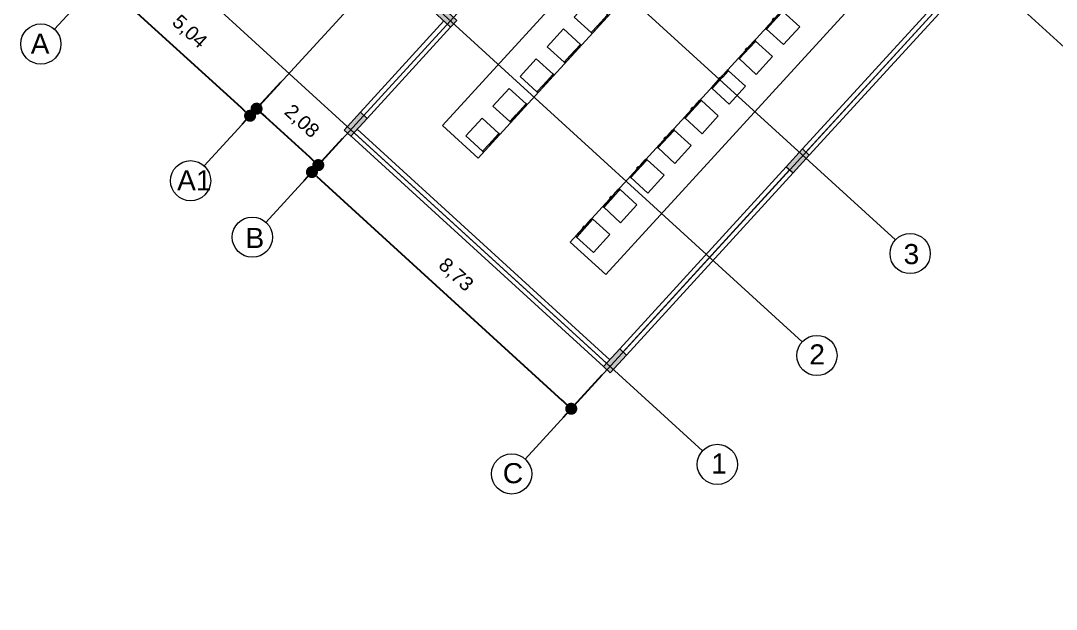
# Model space of a CAD drawing. Header units: metres. Extents: x 750 to 3116, y -341 to 1465.
# Drawn here: x 1546.68 to 1572.42, y 894.33 to 908.98 of the extents above; entities that cross this region are included whole.
import ezdxf

# ---------------------------------------------------------------- set-up
doc = ezdxf.new("R2010")
doc.units = ezdxf.units.M
for name, color, linetype, lineweight in [('Centre Line', 7, 'Continuous', 13), ('Column', 50, 'Continuous', 20), ('Furniture', 44, 'Continuous', 5), ('Glass', 254, 'Continuous', 0), ('Hatch', 251, 'Continuous', 5), ('Levels', 252, 'Continuous', 5), ('S-DIM', 30, 'Continuous', 13), ('Wall ext', 20, 'Continuous', 18)]:
    doc.layers.add(name, color=color, linetype=linetype, lineweight=lineweight)
doc.layers.add('Text', color=7, linetype='Continuous')
doc.styles.get("Standard").update_dxf_attribs({"font": 'arial.ttf'})
doc.dimstyles.new('ISO-25', dxfattribs={"dimtxt": 2, "dimasz": 2, "dimexe": 1.25, "dimexo": 0.625, "dimgap": 1.5, "dimtad": 1, "dimtxsty": 'Standard', "dimblk": 'DOT', "dimcen": 1.5, "dimadec": 0, "dimazin": 0, "dimtfac": 1, "dimtmove": 0, "dimatfit": 3, "dimfxl": 0, "dimarcsym": 0})

# ---------------------------------------------------------------- blocks, each defined once
blk = doc.blocks.new('washing machine plan')
at = {"layer": 'Furniture'}
for p, q in [((29842118, 12199580), (29842718, 12199580)), ((29842118, 12199580), (29842118, 12199011)), ((29842718, 12199580), (29842718, 12199011)), ((29842118, 12199011), (29842121, 12199011)), ((29842118, 12199010), (29842118, 12199011)), ((29842121, 12199010), (29842118, 12199010)), ((29842118, 12198980), (29842118, 12199010)), ((29842118, 12198980), (29842151, 12198980)), ((29842121, 12199010), (29842121, 12199011)), ((29842121, 12199011), (29842128, 12199011)), ((29842128, 12199010), (29842121, 12199010)), ((29842128, 12199010), (29842128, 12199011)), ((29842128, 12199011), (29842333, 12199011)), ((29842128, 12199010), (29842333, 12199010)), ((29842151, 12198980), (29842151, 12198979)), ((29842311, 12198979), (29842151, 12198979)), ((29842311, 12198980), (29842311, 12198979)), ((29842311, 12198980), (29842343, 12198980)), ((29842333, 12199011), (29842333, 12199010)), ((29842333, 12199011), (29842343, 12199011)), ((29842343, 12199010), (29842333, 12199010)), ((29842343, 12199011), (29842343, 12199010)), ((29842343, 12199011), (29842348, 12199011)), ((29842343, 12199010), (29842343, 12198980)), ((29842343, 12198980), (29842348, 12198980)), ((29842348, 12199011), (29842348, 12199010)), ((29842348, 12199011), (29842708, 12199011)), ((29842348, 12199010), (29842708, 12199010)), ((29842348, 12199010), (29842348, 12198980)), ((29842348, 12198980), (29842387, 12198980)), ((29842387, 12198960), (29842387, 12198980)), ((29842449, 12198980), (29842387, 12198980)), ((29842387, 12198960), (29842449, 12198960)), ((29842449, 12198960), (29842449, 12198980)), ((29842718, 12198980), (29842449, 12198980)), ((29842708, 12199011), (29842716, 12199011)), ((29842708, 12199010), (29842708, 12199011)), ((29842716, 12199010), (29842708, 12199010)), ((29842716, 12199010), (29842716, 12199011)), ((29842716, 12199011), (29842718, 12199011)), ((29842718, 12199010), (29842716, 12199010)), ((29842718, 12198980), (29842718, 12199010))]:
    blk.add_line(p, q, dxfattribs=at)
blk = doc.blocks.new('dryer plan')
at = {"layer": 'Furniture'}
for p, q in [((29843637, 12199580), (29844237, 12199580)), ((29843637, 12199580), (29843637, 12199011)), ((29844237, 12199580), (29844237, 12199011)), ((29843637, 12199011), (29843640, 12199011)), ((29843637, 12199010), (29843637, 12199011)), ((29843640, 12199010), (29843637, 12199010)), ((29843637, 12198980), (29843637, 12199010)), ((29843637, 12198980), (29843670, 12198980)), ((29843640, 12199011), (29843647, 12199011)), ((29843640, 12199010), (29843640, 12199011)), ((29843647, 12199010), (29843640, 12199010)), ((29843647, 12199010), (29843647, 12199011)), ((29843647, 12199011), (29843852, 12199011)), ((29843647, 12199010), (29843852, 12199010)), ((29843670, 12198980), (29843670, 12198979)), ((29843670, 12198979), (29843830, 12198979)), ((29843830, 12198980), (29843830, 12198979)), ((29843830, 12198980), (29843862, 12198980)), ((29843852, 12199011), (29843852, 12199010)), ((29843852, 12199011), (29843862, 12199011)), ((29843862, 12199010), (29843852, 12199010)), ((29843862, 12199011), (29843862, 12199010)), ((29843862, 12199011), (29843867, 12199011)), ((29843862, 12199010), (29843862, 12198980)), ((29843862, 12198980), (29843867, 12198980)), ((29843867, 12199011), (29843867, 12199010)), ((29843867, 12199011), (29844227, 12199011)), ((29843867, 12199010), (29844227, 12199010)), ((29843867, 12199010), (29843867, 12198980)), ((29844237, 12198980), (29843867, 12198980)), ((29844227, 12199011), (29844227, 12199010)), ((29844227, 12199011), (29844235, 12199011)), ((29844227, 12199010), (29844235, 12199010)), ((29844235, 12199010), (29844235, 12199011)), ((29844235, 12199011), (29844237, 12199011)), ((29844237, 12199010), (29844235, 12199010)), ((29844237, 12198980), (29844237, 12199010))]:
    blk.add_line(p, q, dxfattribs=at)
blk = doc.blocks.new('_Dot')
at = {"color": 0, "linetype": 'ByBlock', "lineweight": -2}
blk.add_line((-0.5, 0), (-1, 0), dxfattribs=at)
at = {"color": 0, "linetype": 'ByBlock', "const_width": 0.5}
blk.add_lwpolyline([(-0.25, 0, 1), (0.25, 0, 1)], format="xyb", close=True, dxfattribs=at)
blk = doc.blocks.new('*D93')
at = {"layer": 'Defpoints', "color": 0, "transparency": 16777216}
for p in [(1549.628, 911.07), (1553.351, 907.669), (1552.385, 906.611)]:
    blk.add_point(p, dxfattribs=at)
at = {"layer": 'S-DIM', "color": 0, "lineweight": -2, "transparency": 16777216}
for p, q in [((1549.425, 910.849), (1548.459, 909.792)), ((1548.883, 909.811), (1552.163, 906.814)), ((1553.148, 907.447), (1552.182, 906.39))]:
    blk.add_line(p, q, dxfattribs=at)
at = {"layer": 'S-DIM', "color": 0, "lineweight": -2, "transparency": 16777216, "xscale": 0.3, "yscale": 0.3, "zscale": 0.3}
for p, rotation in [((1548.662, 910.013), 137.5821483021434), ((1552.385, 906.611), 317.5821483021434)]:
    blk.add_blockref('_Dot', p, dxfattribs=dict(at, rotation=rotation))
at = {"layer": 'S-DIM', "color": 0, "transparency": 16777216, "insert": (1550.868, 908.689), "char_height": 0.35, "attachment_point": 5, "rotation": 317.5821}
blk.add_mtext('5,04', dxfattribs=at)
blk = doc.blocks.new('*D95')
at = {"layer": 'Defpoints', "color": 0, "transparency": 16777216}
for p in [(1554.886, 906.266), (1561.331, 900.377), (1560.368, 899.322)]:
    blk.add_point(p, dxfattribs=at)
at = {"layer": 'S-DIM', "color": 0, "lineweight": -2, "transparency": 16777216}
for p, q in [((1554.684, 906.044), (1553.72, 904.989)), ((1554.144, 905.009), (1560.146, 899.525)), ((1561.129, 900.155), (1560.165, 899.101))]:
    blk.add_line(p, q, dxfattribs=at)
at = {"layer": 'S-DIM', "color": 0, "lineweight": -2, "transparency": 16777216, "xscale": 0.3, "yscale": 0.3, "zscale": 0.3}
for p, rotation in [((1553.923, 905.211), 137.5821484499026), ((1560.368, 899.322), 317.5821484499026)]:
    blk.add_blockref('_Dot', p, dxfattribs=dict(at, rotation=rotation))
at = {"layer": 'S-DIM', "color": 0, "transparency": 16777216, "insert": (1557.489, 902.643), "char_height": 0.35, "attachment_point": 5, "rotation": 317.5821}
blk.add_mtext('8,73', dxfattribs=at)
blk = doc.blocks.new('*D99')
at = {"layer": 'Defpoints', "color": 0, "transparency": 16777216}
for p in [(1553.351, 907.669), (1554.886, 906.266), (1554.08, 905.383)]:
    blk.add_point(p, dxfattribs=at)
at = {"layer": 'S-DIM', "color": 0, "lineweight": -2, "transparency": 16777216}
for p, q in [((1553.148, 907.447), (1552.342, 906.565)), ((1552.766, 906.584), (1553.859, 905.586)), ((1554.684, 906.044), (1553.878, 905.162))]:
    blk.add_line(p, q, dxfattribs=at)
at = {"layer": 'S-DIM', "color": 0, "lineweight": -2, "transparency": 16777216, "xscale": 0.3, "yscale": 0.3, "zscale": 0.3}
for p, rotation in [((1552.545, 906.786), 137.5821482949602), ((1554.08, 905.383), 317.5821482949602)]:
    blk.add_blockref('_Dot', p, dxfattribs=dict(at, rotation=rotation))
at = {"layer": 'S-DIM', "color": 0, "transparency": 16777216, "insert": (1553.657, 906.461), "char_height": 0.35, "attachment_point": 5, "rotation": 317.5821}
blk.add_mtext('2,08', dxfattribs=at)

msp = doc.modelspace()

# ---------------------------------------------------------------- hatches: boundary and pattern name
at = {"layer": 'Hatch', "transparency": 33554687}
h = msp.add_hatch(color=256, dxfattribs=at)
h.dxf.hatch_style = 1
h.paths.add_polyline_path([(1646.175, 894.777), (1646.005, 894.932), (1645.846, 894.759), (1645.755, 894.659), (1645.6, 894.49), (1645.769, 894.334)])
h.paths.add_polyline_path([(1649.318, 898.209), (1649.149, 898.364), (1648.743, 897.922), (1648.913, 897.766)])
h.paths.add_polyline_path([(1652.587, 901.777), (1652.417, 901.933), (1652.384, 901.896), (1652.292, 901.796), (1652.012, 901.49), (1652.182, 901.335)])
h.paths.add_polyline_path([(1655.856, 905.346), (1655.686, 905.501), (1655.281, 905.059), (1655.45, 904.903)])
h.paths.add_polyline_path([(1659.124, 908.914), (1658.955, 909.07), (1658.549, 908.627), (1658.719, 908.472)])
h.paths.add_polyline_path([(1661.826, 912.752), (1661.67, 912.582), (1662.113, 912.177), (1662.268, 912.346)])
h.paths.add_polyline_path([(1657.785, 916.453), (1657.629, 916.284), (1658.072, 915.878), (1658.227, 916.048)])
h.paths.add_polyline_path([(1654.516, 912.885), (1654.361, 912.715), (1654.471, 912.614), (1654.803, 912.31), (1654.958, 912.479)])
h.paths.add_polyline_path([(1652.746, 914.506), (1652.591, 914.336), (1653.033, 913.931), (1653.189, 914.1)])
h.paths.add_polyline_path([(1651.542, 909.297), (1651.372, 909.453), (1650.967, 909.01), (1651.137, 908.855)])
h.paths.add_polyline_path([(1650.045, 910.668), (1649.875, 910.824), (1649.47, 910.381), (1649.64, 910.226)])
h.paths.add_polyline_path([(1647.979, 905.748), (1647.823, 905.578), (1647.934, 905.477), (1648.266, 905.173), (1648.421, 905.342)])
h.paths.add_polyline_path([(1646.541, 907.065), (1646.209, 907.369), (1646.053, 907.199), (1646.496, 906.794), (1646.651, 906.963)])
h.paths.add_polyline_path([(1645.004, 902.16), (1644.835, 902.315), (1644.43, 901.873), (1644.599, 901.718)])
h.paths.add_polyline_path([(1643.632, 903.668), (1643.463, 903.823), (1643.058, 903.381), (1643.227, 903.225)])
h.paths.add_polyline_path([(1641.441, 898.611), (1641.286, 898.441), (1641.728, 898.036), (1641.884, 898.205)])
h.paths.add_polyline_path([(1640.114, 899.826), (1639.944, 899.982), (1639.539, 899.539), (1639.709, 899.384)])
h.paths.add_polyline_path([(1636.735, 896.359), (1636.403, 896.663), (1636.247, 896.493), (1636.69, 896.088), (1636.845, 896.258)])
h.paths.add_polyline_path([(1631.152, 901.975), (1630.982, 902.13), (1630.577, 901.688), (1630.746, 901.532)])
h.paths.add_polyline_path([(1634.17, 905.27), (1634.001, 905.426), (1633.595, 904.983), (1633.765, 904.828)])
h.paths.add_polyline_path([(1637.689, 909.112), (1637.519, 909.267), (1637.114, 908.825), (1637.284, 908.669)])
h.paths.add_polyline_path([(1640.833, 912.544), (1640.663, 912.699), (1640.258, 912.257), (1640.427, 912.101), (1640.461, 912.138), (1640.552, 912.238)])
h.paths.add_polyline_path([(1644.101, 916.112), (1643.932, 916.268), (1643.527, 915.825), (1643.696, 915.67)])
h.paths.add_polyline_path([(1646.999, 919.275), (1647.09, 919.375), (1647.245, 919.545), (1647.076, 919.7), (1646.67, 919.257), (1646.84, 919.102)])
h.paths.add_polyline_path([(1636.008, 916.712), (1635.839, 916.868), (1635.433, 916.425), (1635.603, 916.27)])
h.paths.add_polyline_path([(1631.525, 920.819), (1631.369, 920.649), (1631.48, 920.548), (1631.812, 920.244), (1631.967, 920.414)])
h.paths.add_polyline_path([(1628.676, 917.368), (1628.506, 917.523), (1628.101, 917.081), (1628.27, 916.925)])
h.paths.add_polyline_path([(1632.989, 913.417), (1632.82, 913.572), (1632.415, 913.129), (1632.584, 912.974)])
h.paths.add_polyline_path([(1629.471, 909.575), (1629.301, 909.73), (1628.896, 909.288), (1629.066, 909.133)])
h.paths.add_polyline_path([(1624.987, 913.682), (1624.832, 913.512), (1625.274, 913.107), (1625.43, 913.277)])
h.paths.add_polyline_path([(1626.327, 906.143), (1626.157, 906.298), (1626.124, 906.262), (1626.032, 906.162), (1625.752, 905.856), (1625.922, 905.701)])
h.paths.add_polyline_path([(1621.719, 910.113), (1621.563, 909.944), (1621.674, 909.842), (1622.006, 909.538), (1622.161, 909.708)])
h.paths.add_polyline_path([(1619.949, 911.734), (1619.794, 911.565), (1620.236, 911.16), (1620.391, 911.329), (1620.281, 911.43)])
h.paths.add_polyline_path([(1623.218, 915.303), (1623.062, 915.133), (1623.505, 914.728), (1623.66, 914.898)])
h.paths.add_polyline_path([(1626.486, 918.871), (1626.331, 918.702), (1626.773, 918.297), (1626.929, 918.466)])
h.paths.add_polyline_path([(1622.117, 922.874), (1621.962, 922.704), (1622.404, 922.299), (1622.56, 922.468)])
h.paths.add_polyline_path([(1619.143, 919.286), (1618.973, 919.441), (1618.568, 918.999), (1618.738, 918.844)])
h.paths.add_polyline_path([(1615.874, 915.718), (1615.705, 915.873), (1615.299, 915.43), (1615.469, 915.275)])
h.paths.add_polyline_path([(1612.731, 912.285), (1612.561, 912.441), (1612.156, 911.998), (1612.325, 911.843)])
h.paths.add_polyline_path([(1617.373, 908.033), (1617.203, 908.189), (1616.798, 907.746), (1616.967, 907.591)])
h.paths.add_polyline_path([(1618.745, 906.526), (1618.575, 906.681), (1618.17, 906.239), (1618.339, 906.083)])
h.paths.add_polyline_path([(1623.058, 902.574), (1622.889, 902.73), (1622.483, 902.287), (1622.653, 902.132)])
h.paths.add_polyline_path([(1619.915, 899.142), (1619.745, 899.298), (1619.34, 898.855), (1619.509, 898.7)])
h.paths.add_polyline_path([(1615.181, 902.976), (1615.026, 902.807), (1615.468, 902.401), (1615.624, 902.571)])
h.paths.add_polyline_path([(1613.411, 904.597), (1613.256, 904.428), (1613.699, 904.022), (1613.854, 904.192)])
h.paths.add_polyline_path([(1609.042, 908.599), (1608.887, 908.43), (1609.329, 908.025), (1609.485, 908.194)])
h.paths.add_polyline_path([(1610.143, 901.029), (1609.987, 900.859), (1610.43, 900.454), (1610.585, 900.624)])
h.paths.add_polyline_path([(1607.566, 897.328), (1607.397, 897.483), (1606.992, 897.041), (1607.161, 896.885)])
h.paths.add_polyline_path([(1602.924, 901.58), (1602.755, 901.735), (1602.35, 901.293), (1602.519, 901.137)])
h.paths.add_polyline_path([(1604.823, 912.966), (1604.653, 913.121), (1604.495, 912.948), (1604.403, 912.849), (1604.248, 912.679), (1604.418, 912.524)])
h.paths.add_polyline_path([(1607.842, 916.262), (1607.672, 916.417), (1607.267, 915.975), (1607.436, 915.819)])
h.paths.add_polyline_path([(1603.528, 920.213), (1603.358, 920.368), (1602.953, 919.926), (1603.123, 919.771)])
h.paths.add_polyline_path([(1600.09, 916.8), (1599.934, 916.63), (1600.377, 916.225), (1600.532, 916.395)])
h.paths.add_polyline_path([(1602.031, 921.584), (1601.861, 921.74), (1601.456, 921.297), (1601.626, 921.142)])
h.paths.add_polyline_path([(1596.087, 927.028), (1595.918, 927.184), (1595.513, 926.741), (1595.682, 926.586)])
h.paths.add_polyline_path([(1592.944, 923.596), (1592.774, 923.752), (1592.369, 923.309), (1592.538, 923.154)])
h.paths.add_polyline_path([(1598.32, 918.421), (1598.164, 918.251), (1598.607, 917.846), (1598.762, 918.016)])
h.paths.add_polyline_path([(1595.619, 914.584), (1595.449, 914.739), (1595.044, 914.297), (1595.213, 914.141)])
h.paths.add_polyline_path([(1589.675, 920.028), (1589.505, 920.183), (1589.1, 919.741), (1589.27, 919.585)])
h.paths.add_polyline_path([(1586.406, 916.459), (1586.237, 916.615), (1585.831, 916.172), (1586.001, 916.017)])
h.paths.add_polyline_path([(1592.225, 910.879), (1591.782, 911.284), (1591.627, 911.114), (1592.07, 910.709)])
h.paths.add_polyline_path([(1593.995, 909.258), (1593.552, 909.663), (1593.397, 909.493), (1593.839, 909.088)])
h.paths.add_polyline_path([(1596.821, 913.231), (1596.666, 913.062), (1597.108, 912.657), (1597.263, 912.826)])
h.paths.add_polyline_path([(1601.304, 909.125), (1601.135, 909.28), (1600.729, 908.838), (1600.899, 908.682)])
h.paths.add_polyline_path([(1598.161, 905.693), (1597.991, 905.848), (1597.586, 905.405), (1597.755, 905.25)])
h.paths.add_polyline_path([(1594.892, 902.124), (1594.722, 902.279), (1594.317, 901.837), (1594.487, 901.682)])
h.paths.add_polyline_path([(1590.578, 906.075), (1590.408, 906.231), (1590.003, 905.788), (1590.173, 905.633)])
h.paths.add_polyline_path([(1589.081, 907.447), (1588.912, 907.602), (1588.506, 907.159), (1588.676, 907.004)])
h.paths.add_polyline_path([(1583.138, 912.891), (1582.968, 913.046), (1582.563, 912.604), (1582.732, 912.448)])
h.paths.add_polyline_path([(1579.869, 909.322), (1579.699, 909.477), (1579.294, 909.035), (1579.464, 908.88)])
h.paths.add_polyline_path([(1585.245, 904.147), (1585.09, 903.977), (1585.532, 903.572), (1585.687, 903.742)])
h.paths.add_polyline_path([(1587.015, 902.526), (1586.859, 902.356), (1587.302, 901.951), (1587.457, 902.121)])
h.paths.add_polyline_path([(1582.669, 900.446), (1582.499, 900.601), (1582.094, 900.159), (1582.263, 900.003)])
h.paths.add_polyline_path([(1576.725, 905.89), (1576.556, 906.045), (1576.15, 905.603), (1576.32, 905.448)])
h.paths.add_polyline_path([(1591.748, 898.692), (1591.579, 898.847), (1591.42, 898.674), (1591.329, 898.574), (1591.173, 898.405), (1591.343, 898.249)])
h.paths.add_polyline_path([(1561.743, 900.657), (1561.574, 900.813), (1561.169, 900.37), (1561.339, 900.215)])
h.paths.add_polyline_path([(1566.286, 905.63), (1566.116, 905.785), (1565.712, 905.342), (1565.882, 905.187)])
h.paths.add_polyline_path([(1570.833, 910.605), (1570.663, 910.76), (1570.258, 910.317), (1570.428, 910.162)])
h.paths.add_polyline_path([(1575.254, 915.444), (1574.811, 915.849), (1574.656, 915.679), (1575.099, 915.275)])
h.paths.add_polyline_path([(1579.283, 920.744), (1579.128, 920.574), (1579.571, 920.169), (1579.726, 920.339)])
h.paths.add_polyline_path([(1568.934, 921.47), (1568.764, 921.625), (1568.36, 921.182), (1568.529, 921.027)])
h.paths.add_polyline_path([(1564.388, 916.494), (1564.218, 916.649), (1563.813, 916.206), (1563.983, 916.051)])
h.paths.add_polyline_path([(1559.841, 911.518), (1559.672, 911.673), (1559.267, 911.23), (1559.437, 911.075)])
h.paths.add_polyline_path([(1557.524, 908.982), (1557.211, 909.269), (1557.211, 909.269), (1557.196, 909.283), (1557.081, 909.387), (1556.926, 909.217), (1557.369, 908.813)])
h.paths.add_polyline_path([(1555.295, 906.542), (1555.125, 906.698), (1554.721, 906.255), (1554.89, 906.099)])
h.paths.add_polyline_path([(1552.096, 913.942), (1551.941, 913.772), (1551.941, 913.772), (1552.384, 913.368), (1552.539, 913.538)])
h.paths.add_polyline_path([(1554.583, 916.323), (1554.413, 916.478), (1554.008, 916.035), (1554.178, 915.88)])
h.paths.add_polyline_path([(1559.129, 921.299), (1558.959, 921.454), (1558.555, 921.011), (1558.724, 920.856)])
h.paths.add_polyline_path([(1563.675, 926.275), (1563.506, 926.43), (1563.101, 925.987), (1563.271, 925.832)])
h.paths.add_polyline_path([(1567.853, 931.188), (1567.698, 931.018), (1568.141, 930.613), (1568.296, 930.783)])

# ---------------------------------------------------------------- linework, layer by layer
at = {"layer": 'Centre Line', "color": 30, "true_color": 0xf26722}
for p, q in [((1547.521, 908.764), (1569.961, 933.325)), ((1551.244, 905.362), (1573.684, 929.923)), ((1552.779, 903.959), (1575.22, 928.52)), ((1556.414, 923.122), (1572.72, 908.224)), ((1559.224, 898.071), (1581.665, 922.631)), ((1552.117, 918.42), (1568.424, 903.521)), ((1549.8, 915.884), (1566.107, 900.985)), ((1547.325, 913.175), (1563.631, 898.276))]:
    msp.add_line(p, q, dxfattribs=at)
for centre in [(1547.183, 908.395), (1550.906, 904.994), (1552.441, 903.591), (1568.792, 903.183), (1566.475, 900.647), (1564, 897.938), (1558.886, 897.702)]:
    msp.add_circle(centre, 0.5, dxfattribs=at)
at = {"layer": 'Column'}
for points in [[(1557.369, 908.813), (1557.524, 908.982), (1557.081, 909.387), (1556.926, 909.217), (1557.369, 908.813)], [(1554.721, 906.255), (1554.89, 906.099), (1555.295, 906.542), (1555.125, 906.698), (1554.721, 906.255)], [(1565.712, 905.342), (1565.882, 905.187), (1566.286, 905.63), (1566.116, 905.785), (1565.712, 905.342)], [(1561.169, 900.37), (1561.339, 900.215), (1561.743, 900.657), (1561.574, 900.813), (1561.169, 900.37)]]:
    msp.add_lwpolyline(points, dxfattribs=at)
at = {"layer": 'Glass', "color": 4, "ltscale": 40, "true_color": 0x33ffff}
for p, q in [((1566.201, 905.707), (1570.343, 910.24)), ((1561.658, 900.735), (1565.797, 905.264))]:
    msp.add_line(p, q, dxfattribs=at)
at = {"layer": 'Glass', "color": 4, "true_color": 0x33ffff}
msp.add_line((1554.971, 906.188), (1561.246, 900.455), dxfattribs=at)
at = {"layer": 'Levels'}
for points in [[(1565.269, 915.235), (1557.168, 906.369), (1558.054, 905.559), (1566.155, 914.425), (1565.269, 915.235)], [(1568.444, 912.334), (1560.342, 903.468), (1561.228, 902.659), (1569.33, 911.525), (1568.444, 912.334)]]:
    msp.add_lwpolyline(points, dxfattribs=at)
at = {"layer": 'Wall ext', "ltscale": 40}
for p, q in [((1566.116, 905.785), (1570.258, 910.317)), ((1566.286, 905.63), (1570.428, 910.162)), ((1561.574, 900.813), (1565.712, 905.342)), ((1561.743, 900.657), (1565.882, 905.187))]:
    msp.add_line(p, q, dxfattribs=at)
at = {"layer": 'Wall ext'}
for p, q in [((1557.199, 908.968), (1555.125, 906.698)), ((1557.369, 908.813), (1555.295, 906.542)), ((1555.049, 906.273), (1561.324, 900.539)), ((1554.894, 906.103), (1561.169, 900.37))]:
    msp.add_line(p, q, dxfattribs=at)

# ---------------------------------------------------------------- block references
at = {"xscale": 0.001, "yscale": 0.001, "zscale": 0.001}
for name, p, rotation in [('dryer plan', (-9563.776, -29351.87), 47.58214843859718), ('washing machine plan', (12689.242, 31168.635), 227.5821484385613), ('dryer plan', (-9564.45, -29352.608), 47.58214843859718), ('washing machine plan', (12688.567, 31167.897), 227.5821484385613), ('dryer plan', (-9565.125, -29353.347), 47.58214843859718), ('washing machine plan', (12687.893, 31167.158), 227.5821484385613), ('dryer plan', (-9565.799, -29354.085), 47.58214843859718), ('washing machine plan', (12687.218, 31166.42), 227.5821484385613), ('dryer plan', (-9566.474, -29354.823), 47.58214843859718), ('washing machine plan', (12686.544, 31165.682), 227.5821484385613), ('washing machine plan', (12685.869, 31164.944), 227.5821484385613), ('washing machine plan', (12685.195, 31164.205), 227.5821484385613), ('washing machine plan', (12684.52, 31163.467), 227.5821484385613)]:
    msp.add_blockref(name, p, dxfattribs=dict(at, rotation=rotation))

# ---------------------------------------------------------------- texts
at = {"layer": 'Text', "color": 30, "true_color": 0xf26722, "char_height": 0.5, "attachment_point": 1}
for s, insert in [('A', (1546.932, 908.653)), ('A1', (1550.571, 905.255)), ('B', (1552.271, 903.821)), ('3', (1568.629, 903.42)), ('2', (1566.286, 900.924)), ('1', (1563.847, 898.21)), ('C', (1558.667, 897.97))]:
    msp.add_mtext_dynamic_manual_height_columns(s, width=0.83687, gutter_width=12.5, heights=[0], dxfattribs=dict(at, insert=insert))

# ---------------------------------------------------------------- dimensions: what is measured, and where the dimension line sits
at = {"layer": 'S-DIM'}
for p1, p2, distance, picture, middle in [((1549.628, 911.07), (1553.351, 907.669), -1.432, '*D93', (1550.868, 908.689)), ((1553.351, 907.669), (1554.886, 906.266), -1.195, '*D99', (1553.657, 906.461)), ((1554.886, 906.266), (1561.331, 900.377), -1.429, '*D95', (1557.489, 902.643))]:
    dim = msp.add_aligned_dim(p1=p1, p2=p2, distance=distance, dimstyle='ISO-25', override={"dimtxt": 0.35, "dimasz": 0.3, "dimexe": 0.3, "dimexo": 0.3, "dimgap": 0.3}, dxfattribs=at)
    dim.commit()
    dim.dimension.update_dxf_attribs({"geometry": picture, "text_midpoint": middle})

doc.saveas('drawing.dxf')
